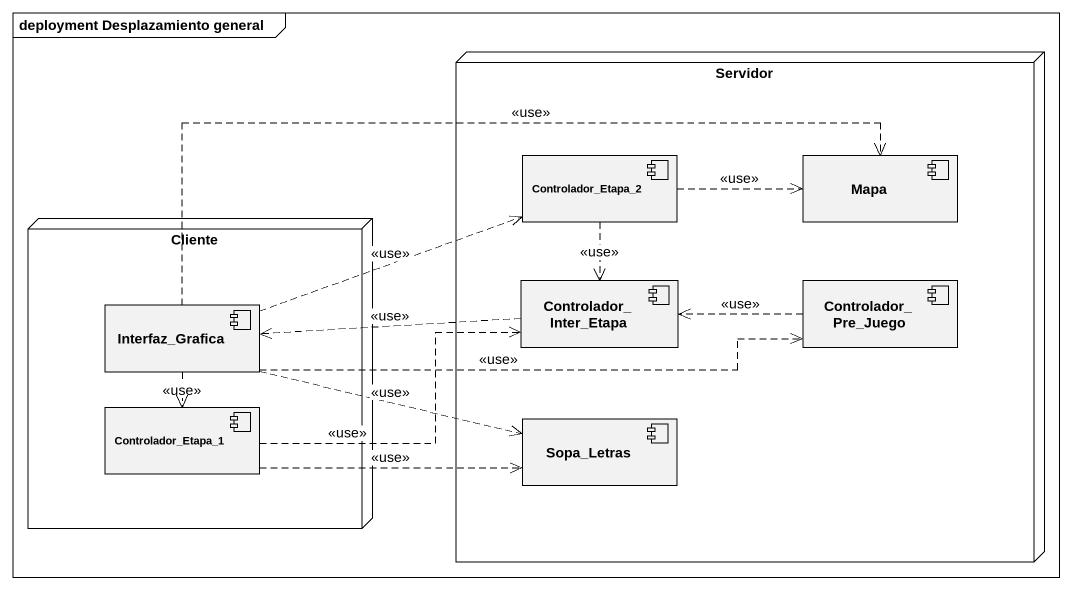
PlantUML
@startuml
mainframe deployment Desplazamiento general
node Servidor {
  component Controlador_Etapa_2
  component Mapa
  component Controlador_Inter_Etapa
  component Controlador_Pre_Juego
  component Sopa_Letras
}
node Cliente {
  component Interfaz_Grafica
  component Controlador_Etapa_1
}
Controlador_Etapa_2 .right.> Mapa : <<use>>
Controlador_Etapa_2 ..> Controlador_Inter_Etapa : <<use>>
Controlador_Inter_Etapa .left.> Interfaz_Grafica : <<use>>
Controlador_Pre_Juego .left.> Controlador_Inter_Etapa : <<use>>
Interfaz_Grafica .right.> Controlador_Etapa_2 : <<use>>
Interfaz_Grafica .right.> Mapa : <<use>>
Interfaz_Grafica .right.> Controlador_Pre_Juego : <<use>>
Interfaz_Grafica ..> Controlador_Etapa_1 : <<use>>
Interfaz_Grafica .right.> Sopa_Letras : <<use>>
Controlador_Etapa_1 .right.> Controlador_Inter_Etapa : <<use>>
Controlador_Etapa_1 .right.> Sopa_Letras : <<use>>
@enduml
